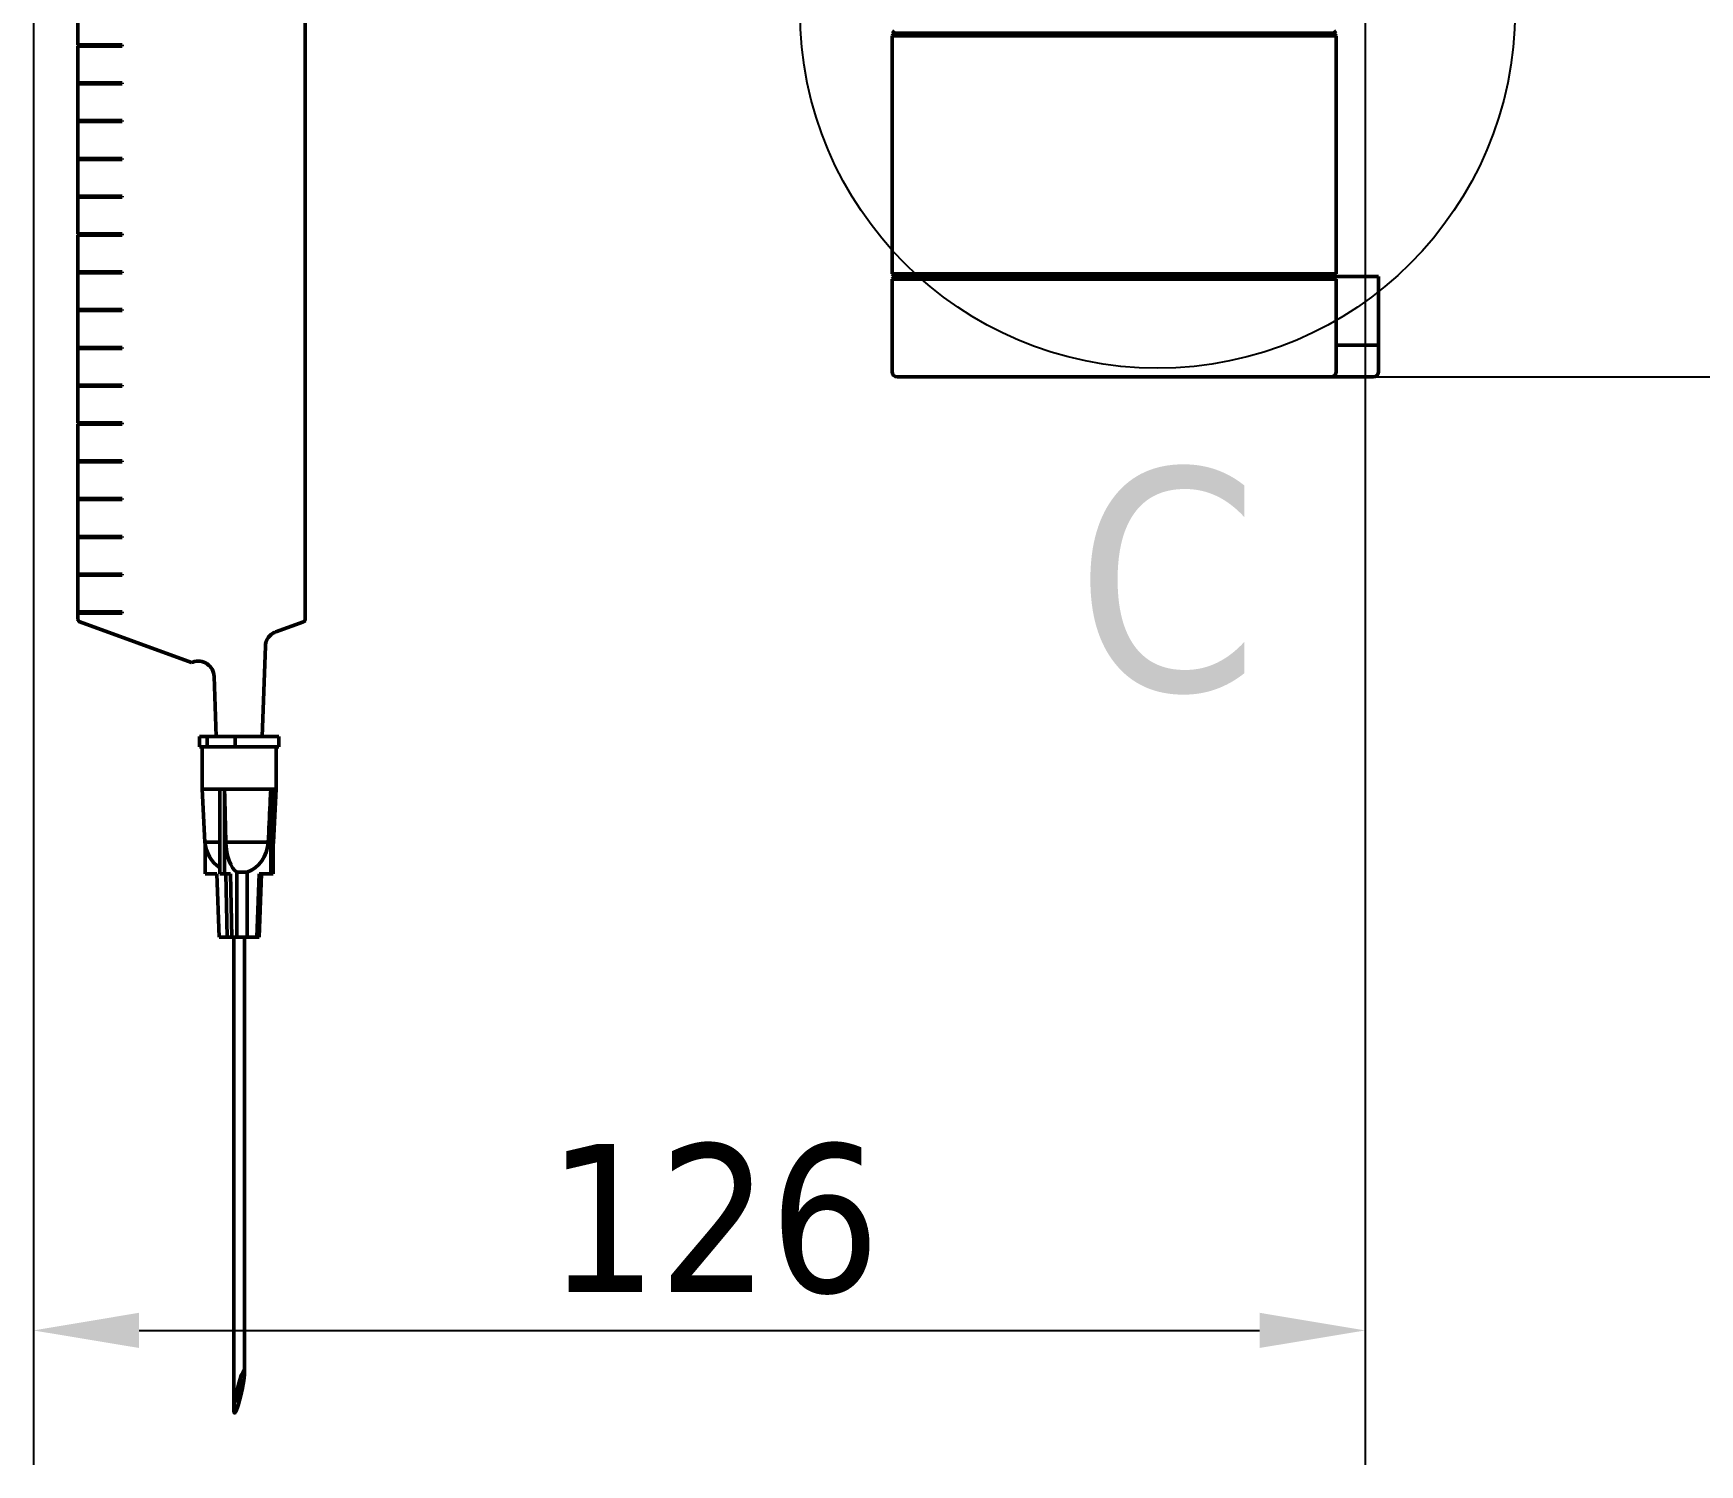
# Model space of a CAD drawing. Header units: millimetres. Extents: x -945 to 1680, y -1981 to 1188.
# Drawn here: x 217.8 to 375.4, y 599.5 to 734.9 of the extents above; entities that cross this region are included whole.
import ezdxf

# ---------------------------------------------------------------- set-up
doc = ezdxf.new("R2010")
doc.units = ezdxf.units.MM
doc.header["$LTSCALE"] = 4
for name, color, linetype, lineweight in [('Detail Boundary (ISO)', 7, 'Continuous', 25), ('Dimension (ISO)', 7, 'Continuous', 25), ('Visible (ISO)', 7, 'Continuous', 50)]:
    doc.layers.add(name, color=color, linetype=linetype, lineweight=lineweight)
doc.styles.add('Label Text (ISO)', font='tahoma.ttf')
doc.styles.add('Note Text (ISO)', font='tahoma.ttf')
doc.dimstyles.new('Default (ISO)', dxfattribs={"dimscale": 4, "dimtxt": 3.5, "dimasz": 2.5, "dimexe": 3.175, "dimexo": 0, "dimgap": 0.762, "dimtad": 1, "dimrnd": 1e-08, "dimzin": 0, "dimtxsty": 'Note Text (ISO)', "dimcen": 0.09, "dimdle": 10, "dimclrd": 256, "dimclre": 256, "dimclrt": 256, "dimazin": 0, "dimtfac": 1.001486, "dimtmove": 0, "dimatfit": 3, "dimfxl": 1, "dimtolj": 1, "dimtzin": 0, "dimlwd": -1, "dimlwe": -1, "dimarcsym": 0})

# ---------------------------------------------------------------- blocks, each defined once
blk = doc.blocks.new('*D7')
at = {"layer": 'Defpoints', "color": 0, "transparency": 16777216}
for p in [(281.01, 968.28), (336.36, 702.38), (409.81, 702.38)]:
    blk.add_point(p, dxfattribs=at)
at = {"layer": 'Dimension (ISO)', "transparency": 16777216}
for p, q in [((281.01, 968.28), (422.51, 968.28)), ((409.81, 958.28), (409.81, 712.38)), ((336.36, 702.38), (422.51, 702.38))]:
    blk.add_line(p, q, dxfattribs=at)
for points in [[(408.15, 958.28), (411.48, 958.28), (409.81, 968.28)], [(408.15, 712.38), (411.48, 712.38), (409.81, 702.38)]]:
    blk.add_solid(points, dxfattribs=at)
at = {"layer": 'Dimension (ISO)', "transparency": 16777216, "insert": (392.18, 817.9), "char_height": 14, "attachment_point": 1, "rotation": 90, "style": 'Note Text (ISO)'}
blk.add_mtext('\\A1;266', dxfattribs=at)
blk = doc.blocks.new('*D8')
at = {"layer": 'Defpoints', "color": 0, "transparency": 16777216}
for p in [(217.78, 840.59), (343.74, 819.28), (343.74, 612.2)]:
    blk.add_point(p, dxfattribs=at)
at = {"layer": 'Dimension (ISO)', "transparency": 16777216}
for p, q in [((217.78, 840.59), (217.78, 599.5)), ((343.74, 819.28), (343.74, 599.5)), ((227.78, 612.2), (333.74, 612.2))]:
    blk.add_line(p, q, dxfattribs=at)
for points in [[(227.78, 613.87), (227.78, 610.54), (217.78, 612.2)], [(333.74, 613.87), (333.74, 610.54), (343.74, 612.2)]]:
    blk.add_solid(points, dxfattribs=at)
at = {"layer": 'Dimension (ISO)', "transparency": 16777216, "insert": (266.37, 629.83), "char_height": 14, "attachment_point": 1, "style": 'Note Text (ISO)'}
blk.add_mtext('\\A1;126', dxfattribs=at)
blk = doc.blocks.new('2dDetail1')
at = {"layer": 'Detail Boundary (ISO)'}
blk.add_circle((81.024, 184.254), 8.452, dxfattribs=at)
at = {"layer": 'Detail Boundary (ISO)', "insert": (79.088, 168.083), "char_height": 5.25, "attachment_point": 7, "style": 'Label Text (ISO)'}
blk.add_mtext('C', dxfattribs=at)

msp = doc.modelspace()

# ---------------------------------------------------------------- linework, layer by layer
at = {"layer": 'Visible (ISO)'}
for p, q in [((243.494, 679.458), (243.494, 757.283)), ((221.994, 733.779), (221.994, 737.254)), ((299.243, 734.883), (298.993, 735.133)), ((298.993, 734.633), (299.243, 734.883)), ((298.993, 712.133), (298.993, 734.633)), ((299.845, 734.633), (298.993, 734.633)), ((299.756, 734.883), (299.243, 734.883)), ((299.756, 734.883), (302.384, 734.883)), ((304.2, 734.633), (299.845, 734.633)), ((303.622, 734.883), (302.384, 734.883)), ((303.622, 734.883), (336.365, 734.883)), ((306.668, 734.633), (304.2, 734.633)), ((333.318, 734.883), (306.668, 734.883)), ((306.668, 734.633), (333.318, 734.633)), ((335.786, 734.633), (333.318, 734.633)), ((340.141, 734.633), (335.786, 734.633)), ((337.602, 734.883), (336.365, 734.883)), ((337.602, 734.883), (340.231, 734.883)), ((340.993, 734.633), (340.141, 734.633)), ((340.743, 734.883), (340.231, 734.883)), ((340.743, 734.883), (340.993, 735.133)), ((340.993, 734.633), (340.743, 734.883)), ((340.993, 712.133), (340.993, 734.633)), ((226.163, 733.779), (221.994, 733.779)), ((221.994, 733.679), (226.163, 733.679)), ((221.994, 730.204), (221.994, 733.679)), ((222.044, 733.679), (222.044, 733.779)), ((226.163, 733.779), (226.163, 733.679)), ((221.994, 730.204), (221.994, 730.104)), ((226.163, 730.204), (221.994, 730.204)), ((221.994, 730.104), (226.163, 730.104)), ((221.994, 726.629), (221.994, 730.104)), ((222.044, 730.204), (222.044, 730.104)), ((226.163, 730.204), (226.163, 730.104)), ((221.994, 726.629), (221.994, 726.529)), ((226.163, 726.629), (221.994, 726.629)), ((221.994, 726.529), (226.163, 726.529)), ((221.994, 723.054), (221.994, 726.529)), ((222.044, 726.629), (222.044, 726.529)), ((226.163, 726.629), (226.163, 726.529)), ((221.994, 723.054), (221.994, 722.954)), ((226.163, 723.054), (221.994, 723.054)), ((221.994, 722.954), (226.163, 722.954)), ((221.994, 719.479), (221.994, 722.954)), ((222.044, 723.054), (222.044, 722.954)), ((226.163, 723.054), (226.163, 722.954)), ((221.994, 719.479), (221.994, 719.379)), ((226.163, 719.479), (221.994, 719.479)), ((221.994, 719.379), (226.163, 719.379)), ((221.994, 715.904), (221.994, 719.379)), ((222.044, 719.479), (222.044, 719.379)), ((226.163, 719.479), (226.163, 719.379)), ((226.163, 715.904), (221.994, 715.904)), ((221.994, 715.804), (226.163, 715.804)), ((221.994, 712.329), (221.994, 715.804)), ((222.044, 715.804), (222.044, 715.904)), ((226.163, 715.904), (226.163, 715.804)), ((221.994, 712.329), (221.994, 712.229)), ((226.163, 712.329), (221.994, 712.329)), ((222.044, 712.329), (222.044, 712.229)), ((226.163, 712.329), (226.163, 712.229)), ((221.994, 712.229), (226.163, 712.229)), ((221.994, 708.754), (221.994, 712.229)), ((299.243, 711.883), (298.993, 712.133)), ((298.993, 712.133), (299.845, 712.133)), ((299.243, 711.883), (298.993, 711.633)), ((299.579, 711.633), (298.993, 711.633)), ((298.993, 702.883), (298.993, 711.633)), ((299.243, 711.883), (299.756, 711.883)), ((299.579, 711.633), (302.207, 711.633)), ((302.384, 711.883), (299.756, 711.883)), ((299.845, 712.133), (304.2, 712.133)), ((303.622, 711.633), (302.207, 711.633)), ((302.384, 711.883), (303.622, 711.883)), ((336.365, 711.883), (303.622, 711.883)), ((303.622, 711.633), (336.365, 711.633)), ((304.2, 712.133), (306.668, 712.133)), ((333.318, 712.133), (306.668, 712.133)), ((306.668, 711.883), (333.318, 711.883)), ((333.318, 712.133), (335.786, 712.133)), ((335.786, 712.133), (340.141, 712.133)), ((336.365, 711.883), (337.602, 711.883)), ((337.779, 711.633), (336.365, 711.633)), ((340.231, 711.883), (337.602, 711.883)), ((337.779, 711.633), (340.407, 711.633)), ((340.141, 712.133), (340.993, 712.133)), ((340.231, 711.883), (340.743, 711.883)), ((340.993, 711.633), (340.407, 711.633)), ((340.743, 711.883), (340.993, 712.133)), ((340.743, 711.883), (340.993, 711.633)), ((340.743, 711.883), (344.993, 711.883)), ((340.993, 711.633), (340.993, 702.883)), ((344.993, 711.383), (344.993, 711.883)), ((344.993, 711.383), (344.993, 705.883)), ((221.994, 708.754), (221.994, 708.654)), ((226.163, 708.754), (221.994, 708.754)), ((221.994, 708.654), (226.163, 708.654)), ((221.994, 705.179), (221.994, 708.654)), ((222.044, 708.754), (222.044, 708.654)), ((226.163, 708.754), (226.163, 708.654)), ((221.994, 705.179), (221.994, 705.079)), ((226.163, 705.179), (221.994, 705.179)), ((221.994, 705.079), (226.163, 705.079)), ((221.994, 701.604), (221.994, 705.079)), ((222.044, 705.179), (222.044, 705.079)), ((226.163, 705.179), (226.163, 705.079)), ((344.493, 705.383), (340.993, 705.383)), ((344.993, 705.383), (344.493, 705.383)), ((344.993, 705.383), (344.993, 705.883)), ((344.993, 705.383), (344.993, 702.883)), ((221.994, 701.604), (221.994, 701.504)), ((226.163, 701.604), (221.994, 701.604)), ((221.994, 701.504), (226.163, 701.504)), ((221.994, 698.029), (221.994, 701.504)), ((222.044, 701.604), (222.044, 701.504)), ((226.163, 701.604), (226.163, 701.504)), ((299.493, 702.383), (299.933, 702.383)), ((302.561, 702.383), (299.933, 702.383)), ((302.561, 702.383), (303.622, 702.383)), ((336.365, 702.383), (303.622, 702.383)), ((336.365, 702.383), (337.425, 702.383)), ((340.054, 702.383), (337.425, 702.383)), ((340.054, 702.383), (340.493, 702.383)), ((344.493, 702.383), (340.493, 702.383)), ((226.163, 698.029), (221.994, 698.029)), ((221.994, 697.929), (226.163, 697.929)), ((221.994, 694.454), (221.994, 697.929)), ((222.044, 697.929), (222.044, 698.029)), ((226.163, 698.029), (226.163, 697.929)), ((221.994, 694.454), (221.994, 694.354)), ((226.163, 694.454), (221.994, 694.454)), ((221.994, 694.354), (226.163, 694.354)), ((221.994, 690.879), (221.994, 694.354)), ((222.044, 694.454), (222.044, 694.354)), ((226.163, 694.454), (226.163, 694.354)), ((221.994, 690.879), (221.994, 690.779)), ((226.163, 690.879), (221.994, 690.879)), ((221.994, 690.779), (226.163, 690.779)), ((221.994, 687.304), (221.994, 690.779)), ((222.044, 690.879), (222.044, 690.779)), ((226.163, 690.879), (226.163, 690.779)), ((221.994, 687.304), (221.994, 687.204)), ((226.163, 687.304), (221.994, 687.304)), ((221.994, 687.204), (226.163, 687.204)), ((221.994, 683.729), (221.994, 687.204)), ((222.044, 687.304), (222.044, 687.204)), ((226.163, 687.304), (226.163, 687.204)), ((221.994, 683.729), (221.994, 683.629)), ((226.163, 683.729), (221.994, 683.729)), ((221.994, 683.629), (226.163, 683.629)), ((221.994, 680.154), (221.994, 683.629)), ((222.044, 683.729), (222.044, 683.629)), ((226.163, 683.729), (226.163, 683.629)), ((221.994, 680.154), (221.994, 680.054)), ((226.163, 680.154), (221.994, 680.154)), ((221.994, 680.054), (226.163, 680.054)), ((221.994, 679.458), (221.994, 680.054)), ((222.044, 680.154), (222.044, 680.054)), ((232.744, 675.371), (222.159, 679.223)), ((226.163, 680.154), (226.163, 680.054)), ((240.706, 678.269), (243.33, 679.223)), ((239.422, 668.383), (239.72, 676.911)), ((232.744, 675.371), (232.856, 675.411)), ((235.066, 668.383), (234.868, 674.054)), ((233.965, 668.383), (233.494, 668.383)), ((233.494, 667.383), (233.494, 668.383)), ((234.208, 668.383), (233.965, 668.383)), ((236.872, 668.383), (234.208, 668.383)), ((234.208, 668.383), (234.208, 667.383)), ((237.652, 668.383), (236.872, 668.383)), ((236.872, 668.383), (236.872, 667.383)), ((240.994, 668.383), (237.652, 668.383)), ((240.994, 667.383), (240.994, 668.383)), ((233.965, 667.383), (233.494, 667.383)), ((233.744, 663.383), (233.744, 667.383)), ((234.208, 667.383), (233.965, 667.383)), ((236.872, 667.383), (234.208, 667.383)), ((237.652, 667.383), (236.872, 667.383)), ((240.994, 667.383), (237.652, 667.383)), ((240.744, 663.383), (240.744, 667.383)), ((233.744, 663.383), (235.413, 663.383)), ((234.006, 658.383), (233.744, 663.383)), ((235.413, 663.383), (235.413, 655.383)), ((235.413, 663.383), (235.635, 663.383)), ((235.635, 663.383), (235.857, 663.383)), ((235.857, 663.383), (235.862, 663.383)), ((235.857, 663.383), (235.857, 655.383)), ((235.862, 663.383), (240.23, 663.383)), ((240.238, 663.383), (240.23, 663.383)), ((240.238, 663.383), (240.238, 655.383)), ((240.238, 663.383), (240.353, 663.383)), ((240.353, 663.383), (240.468, 663.383)), ((240.468, 663.383), (240.744, 663.383)), ((240.468, 663.383), (240.468, 655.383)), ((240.482, 658.383), (240.744, 663.383)), ((234.006, 658.383), (235.413, 658.383)), ((234.021, 658.235), (234.021, 655.383)), ((235.982, 658.383), (239.996, 658.383)), ((240.468, 658.383), (240.482, 658.383)), ((234.021, 655.383), (235.131, 655.383)), ((235.131, 655.383), (235.353, 649.383)), ((235.413, 655.383), (235.857, 655.383)), ((235.857, 655.383), (236.432, 655.383)), ((235.988, 655.383), (236.103, 649.383)), ((236.432, 655.383), (236.547, 649.383)), ((237.021, 655.541), (237.021, 649.383)), ((237.989, 655.541), (237.021, 655.541)), ((237.989, 655.541), (237.989, 649.383)), ((239.128, 655.383), (238.906, 649.383)), ((240.238, 655.383), (239.128, 655.383)), ((239.357, 655.383), (239.135, 649.383)), ((240.238, 655.383), (240.468, 655.383)), ((236.103, 649.383), (235.353, 649.383)), ((236.103, 649.383), (236.547, 649.383)), ((237.021, 649.383), (236.547, 649.383)), ((236.744, 649.383), (236.744, 604.607)), ((237.021, 649.383), (237.989, 649.383)), ((237.744, 649.383), (237.744, 608.159)), ((237.989, 649.383), (238.906, 649.383)), ((238.906, 649.383), (239.135, 649.383))]:
    msp.add_line(p, q, dxfattribs=at)
for centre, radius, start, end in [((299.493, 702.883), 0.5, 180, 270), ((340.493, 702.883), 0.5, 270, 0), ((344.493, 702.883), 0.5, 270, 0), ((222.244, 679.458), 0.25, 180, 250), ((243.244, 679.458), 0.25, 290, 0), ((233.369, 674.002), 1.5, 2, 110), ((237.244, 658.631), 3.247, 184.36924, 235.67954), ((237.244, 658.631), 3.247, 352.99997, 355.63076)]:
    msp.add_arc(centre, radius, start, end, dxfattribs=at)
for centre, ratio, start_param, end_param in [((237.466, 658.631), 0.4596949, 4.7888739, 5.9794905), ((237.129, 658.631), 0.8880769, 0.3036948, 1.4943114)]:
    msp.add_ellipse(centre, major_axis=(0, -3.238), ratio=ratio, start_param=start_param, end_param=end_param, dxfattribs=at)
for major_axis in [(0.45, 1.999), (-0.225, -1)]:
    msp.add_ellipse((237.244, 606.383), major_axis=major_axis, ratio=0.1094595, dxfattribs=at)
for points, knots in [([(240.706, 678.269), (240.554, 678.213), (240.409, 678.132), (240.156, 677.929), (240.044, 677.805), (239.869, 677.532), (239.803, 677.378), (239.739, 677.12), (239.724, 677.015), (239.72, 676.911)], [0, 0, 0, 0, 0.04856739, 0.04856739, 0.09733233, 0.09733233, 0.14609012, 0.14609012, 0.17731567, 0.17731567, 0.17731567, 0.17731567]), ([(235.862, 663.383), (235.873, 662.919), (235.884, 662.456), (235.895, 661.992), (235.924, 660.789), (235.953, 659.586), (235.982, 658.383)], [0.005839192, 0.005839192, 0.005839192, 0.005839192, 0.0072326669, 0.0072326669, 0.0072326669, 0.0108460917, 0.0108460917, 0.0108460917, 0.0108460917]), ([(240.23, 663.383), (240.208, 662.919), (240.187, 662.456), (240.165, 661.992), (240.109, 660.789), (240.053, 659.586), (239.996, 658.383)], [0.005839192, 0.005839192, 0.005839192, 0.005839192, 0.0072326669, 0.0072326669, 0.0072326669, 0.0108460917, 0.0108460917, 0.0108460917, 0.0108460917])]:
    msp.add_open_spline(points, degree=3, knots=knots, dxfattribs=at)
for points in [[(240.706, 678.269), (240.706, 678.269), (240.706, 678.269), (240.706, 678.269)], [(239.72, 676.911), (239.72, 676.911), (239.72, 676.911), (239.72, 676.911)]]:
    msp.add_open_spline(points, degree=3, dxfattribs=at)

# ---------------------------------------------------------------- block references
at = {"layer": 'Detail Boundary (ISO)', "xscale": 4, "yscale": 4, "zscale": 4}
msp.add_blockref('2dDetail1', (0, 0), dxfattribs=at)

# ---------------------------------------------------------------- dimensions: what is measured, and where the dimension line sits
at = {"layer": 'Dimension (ISO)'}
for base, p1, p2, angle, picture, middle in [((409.813, 702.383), (281.007, 968.283), (336.365, 702.383), 90, '*D7', (409.813, 832.842)), ((343.744, 612.203), (217.775, 840.589), (343.744, 819.283), 180, '*D8', (280.76, 612.203))]:
    dim = msp.add_linear_dim(base=base, p1=p1, p2=p2, angle=angle, dimstyle='Default (ISO)', override={"dimgap": 0.762, "dimdec": 0, "dimtol": 0, "dimlim": 0, "dimtp": 0, "dimtm": 0, "dimtdec": 2, "dimtofl": 0, "dimatfit": 1}, dxfattribs=at)
    dim.commit()
    dim.dimension.update_dxf_attribs({"geometry": picture, "text_midpoint": middle, "dimtype": 160})

doc.saveas('drawing.dxf')
